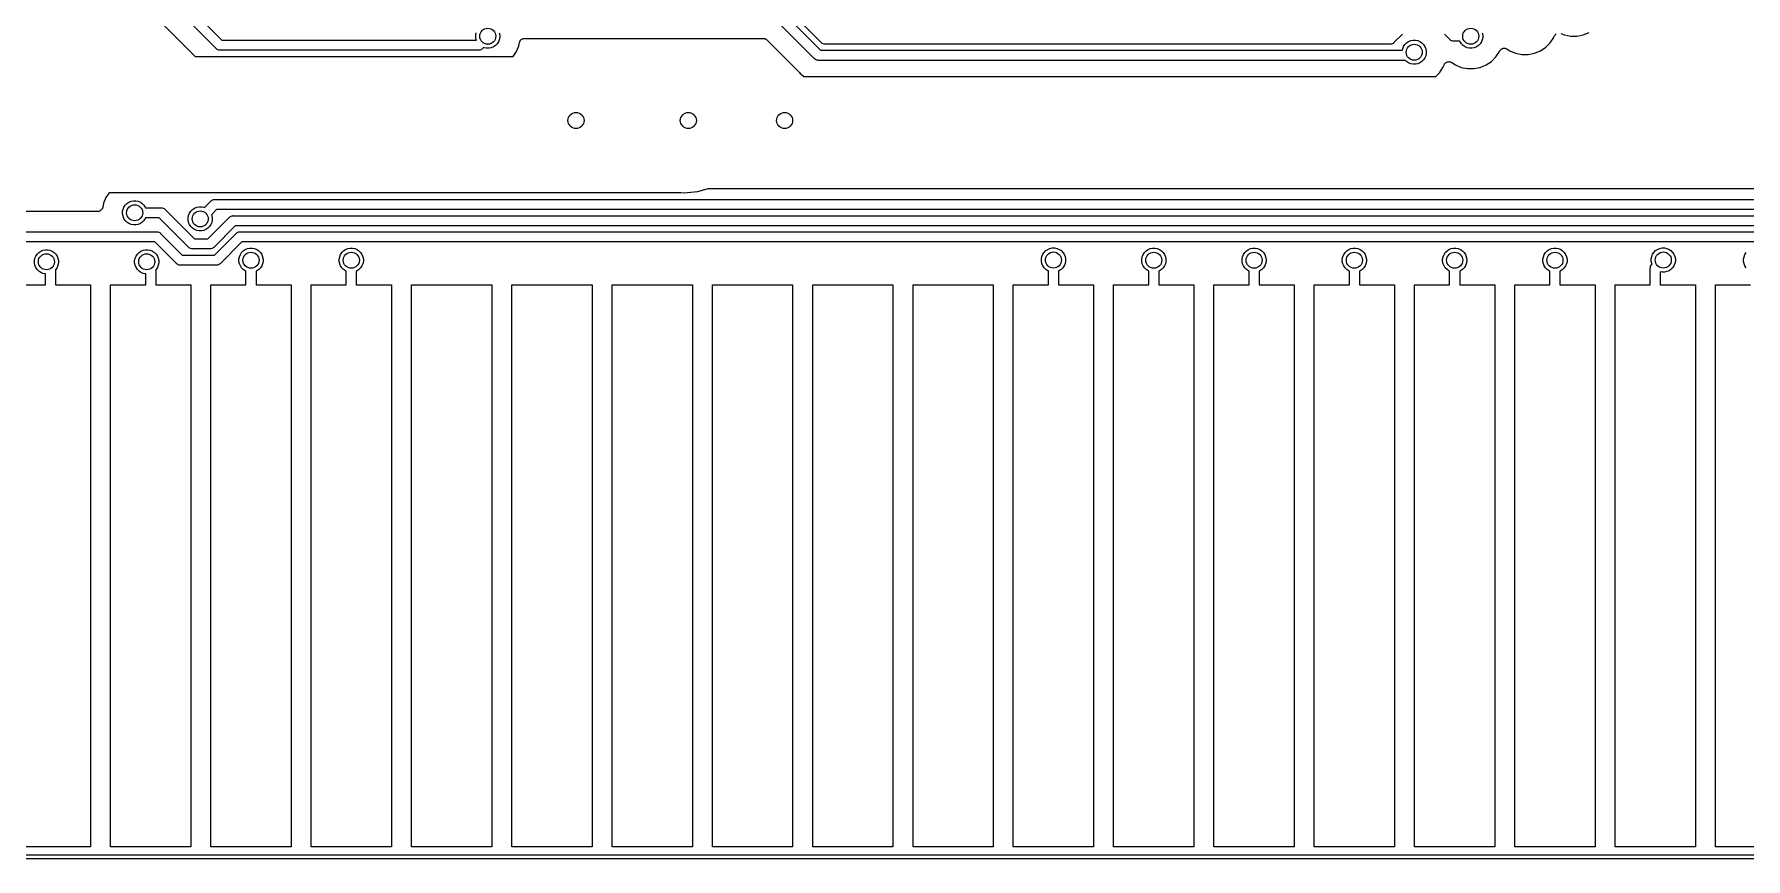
# Model space of a CAD drawing. Extents: x 3.61 to 7.55, y -5.8 to -3.38.
# Drawn here: x 5.02 to 6.699, y -5.803 to -4.994 of the extents above; entities that cross this region are included whole.
import ezdxf

# ---------------------------------------------------------------- set-up
doc = ezdxf.new("R2010")
doc.units = 0
doc.header["$MEASUREMENT"] = 0
doc.layers.add('BLACK', color=7, linetype='CONTINUOUS')

msp = doc.modelspace()

# ---------------------------------------------------------------- linework, layer by layer
at = {"layer": 'BLACK', "linetype": 'CONTINUOUS'}
for p, q in [((5.19809, -5.0082), (5.13674, -4.94685)), ((5.14243, -4.93862), (5.20378, -4.99996)), ((5.13007, -4.96846), (5.17741, -5.01581)), ((5.75109, -4.96999), (5.791, -5.0099)), ((5.79188, -5.00229), (5.75196, -4.96237)), ((5.78531, -5.01813), (5.7454, -4.97822)), ((5.20378, -4.99996), (5.4534, -4.99996)), ((5.45276, -4.9949), (5.45321, -4.99262)), ((5.45276, -4.99723), (5.45276, -4.9949)), ((5.45321, -4.99951), (5.45276, -4.99723)), ((5.4534, -4.99996), (5.45321, -4.99951)), ((5.47374, -5.00359), (5.4721, -5.00524)), ((5.47503, -5.00166), (5.47374, -5.00359)), ((5.47592, -4.99951), (5.47503, -5.00166)), ((5.47592, -4.99262), (5.47638, -4.9949)), ((5.47638, -4.99723), (5.47592, -4.99951)), ((5.47638, -4.9949), (5.47638, -4.99723)), ((5.49516, -5.00534), (5.49577, -5.00224)), ((5.49577, -5.00224), (5.49578, -5.00221)), ((5.49578, -5.00221), (5.49579, -5.00217)), ((5.49578, -5.00221), (5.49578, -5.00221)), ((5.49578, -5.00221), (5.49578, -5.00221)), ((5.49579, -5.00217), (5.49593, -5.00172)), ((5.49593, -5.00172), (5.49607, -5.00128)), ((5.49607, -5.00128), (5.49608, -5.00126)), ((5.49608, -5.00124), (5.49631, -5.00083)), ((5.49608, -5.00126), (5.49608, -5.00124)), ((5.49631, -5.00083), (5.49653, -5.00042)), ((5.49653, -5.00042), (5.49654, -5.00041)), ((5.49654, -5.00041), (5.49655, -5.00039)), ((5.49655, -5.00039), (5.49685, -5.00003)), ((5.49685, -5.00003), (5.49715, -4.99967)), ((5.49715, -4.99967), (5.49717, -4.99966)), ((5.49717, -4.99966), (5.49718, -4.99964)), ((5.49718, -4.99964), (5.49754, -4.99935)), ((5.49754, -4.99935), (5.49791, -4.99905)), ((5.49791, -4.99905), (5.49793, -4.99904)), ((5.49793, -4.99904), (5.49794, -4.99903)), ((5.49794, -4.99903), (5.49836, -4.99881)), ((5.49836, -4.99881), (5.49877, -4.99859)), ((5.49877, -4.99859), (5.49879, -4.99859)), ((5.49879, -4.99859), (5.49881, -4.99858)), ((5.49881, -4.99858), (5.49926, -4.99845)), ((5.49926, -4.99845), (5.4997, -4.99831)), ((5.4997, -4.99831), (5.49972, -4.99831)), ((5.49972, -4.99831), (5.49974, -4.9983)), ((5.49974, -4.9983), (5.50021, -4.99826)), ((5.50021, -4.99826), (5.50068, -4.99822)), ((5.50068, -4.99822), (5.73504, -4.99822)), ((5.73504, -4.99822), (5.73506, -4.99822)), ((5.73506, -4.99822), (5.73506, -4.99822)), ((5.73506, -4.99822), (5.73506, -4.99822)), ((5.73506, -4.99822), (5.73511, -4.99822)), ((5.73511, -4.99822), (5.73557, -4.99827)), ((5.73557, -4.99827), (5.73603, -4.99832)), ((5.73603, -4.99832), (5.73606, -4.99832)), ((5.73606, -4.99832), (5.73608, -4.99833)), ((5.73608, -4.99833), (5.73652, -4.99847)), ((5.73652, -4.99847), (5.73696, -4.9986)), ((5.73696, -4.9986), (5.73699, -4.99861)), ((5.73699, -4.99861), (5.73701, -4.99862)), ((5.73701, -4.99862), (5.73742, -4.99884)), ((5.73742, -4.99884), (5.73782, -4.99906)), ((5.73782, -4.99906), (5.73784, -4.99908)), ((5.73784, -4.99908), (5.73787, -4.99909)), ((5.73787, -4.99909), (5.73822, -4.99939)), ((5.73822, -4.99939), (5.73858, -4.99968)), ((5.73858, -4.99968), (5.7703, -5.03141)), ((5.79203, -5.00248), (5.79188, -5.00229)), ((5.79222, -5.00263), (5.79203, -5.00248)), ((5.79266, -5.00299), (5.79222, -5.00263)), ((5.79222, -5.00263), (5.79222, -5.00263)), ((5.79278, -5.00309), (5.79266, -5.00299)), ((5.79363, -5.00355), (5.79278, -5.00309)), ((5.79456, -5.00383), (5.79363, -5.00355)), ((5.79529, -5.0039), (5.79456, -5.00383)), ((5.79553, -5.00393), (5.79529, -5.0039)), ((5.79529, -5.0039), (5.79529, -5.0039)), ((5.79577, -5.0039), (5.79553, -5.00393)), ((6.3499, -5.0039), (5.79577, -5.0039)), ((6.35014, -5.00393), (6.3499, -5.0039)), ((6.35038, -5.0039), (6.35014, -5.00393)), ((6.35111, -5.00383), (6.35038, -5.0039)), ((6.35038, -5.0039), (6.35038, -5.0039)), ((6.35203, -5.00355), (6.35111, -5.00383)), ((6.35289, -5.00309), (6.35203, -5.00355)), ((6.35364, -5.00248), (6.35289, -5.00309)), ((6.35379, -5.00229), (6.35364, -5.00248)), ((6.36213, -4.99395), (6.35379, -5.00229)), ((6.36326, -5.00617), (6.36456, -5.00423)), ((6.36456, -5.00423), (6.3662, -5.00259)), ((6.3662, -5.00259), (6.36814, -5.0013)), ((6.36814, -5.0013), (6.37029, -5.00041)), ((6.37029, -5.00041), (6.37257, -4.99995)), ((6.37257, -4.99995), (6.37489, -4.99995)), ((6.37489, -4.99995), (6.37718, -5.00041)), ((6.37718, -5.00041), (6.37933, -5.0013)), ((6.37933, -5.0013), (6.38126, -5.00259)), ((6.38126, -5.00259), (6.38291, -5.00423)), ((6.38291, -5.00423), (6.3842, -5.00617)), ((6.40878, -4.99937), (6.40336, -4.99395)), ((6.40893, -4.99956), (6.40878, -4.99937)), ((6.40912, -4.99971), (6.40893, -4.99956)), ((6.40968, -5.00017), (6.40912, -4.99971)), ((6.41036, -5.00053), (6.40968, -5.00017)), ((6.41054, -5.00063), (6.41036, -5.00053)), ((6.41147, -5.00091), (6.41054, -5.00063)), ((6.41219, -5.00098), (6.41147, -5.00091)), ((6.41243, -5.00101), (6.41219, -5.00098)), ((6.41219, -5.00098), (6.41219, -5.00098)), ((6.41267, -5.00098), (6.41243, -5.00101)), ((6.41839, -5.00098), (6.41267, -5.00098)), ((6.41867, -5.00166), (6.41839, -5.00098)), ((6.41996, -5.00359), (6.41867, -5.00166)), ((6.4216, -5.00524), (6.41996, -5.00359)), ((6.43831, -5.00359), (6.43666, -5.00524)), ((6.4396, -5.00166), (6.43831, -5.00359)), ((6.44049, -4.99951), (6.4396, -5.00166)), ((6.44049, -4.99262), (6.44094, -4.9949)), ((6.44094, -4.99723), (6.44049, -4.99951)), ((6.44094, -4.9949), (6.44094, -4.99723)), ((6.50271, -5.00684), (6.50714, -5.00241)), ((6.50714, -5.00241), (6.51062, -4.9972)), ((6.51062, -4.9972), (6.51108, -4.99611)), ((6.51108, -4.99611), (6.51109, -4.99608)), ((6.51109, -4.99607), (6.5111, -4.99604)), ((6.51109, -4.99608), (6.51109, -4.99607)), ((6.51109, -4.99607), (6.51109, -4.99607)), ((6.5111, -4.99604), (6.51133, -4.99563)), ((6.51133, -4.99563), (6.51156, -4.99522)), ((6.51156, -4.99522), (6.51157, -4.9952)), ((6.51157, -4.9952), (6.51158, -4.99519)), ((6.51158, -4.99519), (6.51188, -4.99483)), ((6.51188, -4.99483), (6.51218, -4.99447)), ((6.51218, -4.99447), (6.51219, -4.99445)), ((6.51219, -4.99445), (6.5122, -4.99444)), ((6.5122, -4.99444), (6.51257, -4.99415)), ((6.51257, -4.99415), (6.51294, -4.99385)), ((6.51761, -4.9934), (6.52104, -4.99482)), ((6.52104, -4.99482), (6.52719, -4.99605)), ((6.52719, -4.99605), (6.53346, -4.99605)), ((6.53346, -4.99605), (6.5396, -4.99482)), ((6.5396, -4.99482), (6.54539, -4.99242)), ((5.17741, -5.01581), (5.48963, -5.01581)), ((5.19824, -5.00838), (5.19809, -5.0082)), ((5.19843, -5.00854), (5.19824, -5.00838)), ((5.19899, -5.009), (5.19843, -5.00854)), ((5.19971, -5.00938), (5.19899, -5.009)), ((5.19984, -5.00945), (5.19971, -5.00938)), ((5.20077, -5.00974), (5.19984, -5.00945)), ((5.2015, -5.00981), (5.20077, -5.00974)), ((5.20174, -5.00983), (5.2015, -5.00981)), ((5.2015, -5.00981), (5.2015, -5.00981)), ((5.20198, -5.00981), (5.20174, -5.00983)), ((5.4555, -5.00981), (5.20198, -5.00981)), ((5.45574, -5.00983), (5.4555, -5.00981)), ((5.45598, -5.00981), (5.45574, -5.00983)), ((5.45599, -5.00981), (5.45598, -5.00981)), ((5.45671, -5.00974), (5.45599, -5.00981)), ((5.45764, -5.00945), (5.45671, -5.00974)), ((5.45849, -5.009), (5.45764, -5.00945)), ((5.45924, -5.00838), (5.45849, -5.009)), ((5.45939, -5.0082), (5.45924, -5.00838)), ((5.46045, -5.00714), (5.45939, -5.0082)), ((5.46112, -5.00742), (5.46045, -5.00714)), ((5.4634, -5.00787), (5.46112, -5.00742)), ((5.46573, -5.00787), (5.4634, -5.00787)), ((5.46801, -5.00742), (5.46573, -5.00787)), ((5.47016, -5.00653), (5.46801, -5.00742)), ((5.4721, -5.00524), (5.47016, -5.00653)), ((5.48963, -5.01581), (5.49276, -5.01113)), ((5.49276, -5.01113), (5.49516, -5.00534)), ((5.78547, -5.01832), (5.78531, -5.01813)), ((5.78566, -5.01847), (5.78547, -5.01832)), ((5.78594, -5.01871), (5.78566, -5.01847)), ((5.78566, -5.01847), (5.78566, -5.01847)), ((5.78622, -5.01894), (5.78594, -5.01871)), ((5.78707, -5.01939), (5.78622, -5.01894)), ((5.788, -5.01967), (5.78707, -5.01939)), ((5.78872, -5.01974), (5.788, -5.01967)), ((5.78896, -5.01977), (5.78872, -5.01974)), ((5.78872, -5.01974), (5.78872, -5.01974)), ((5.78921, -5.01974), (5.78896, -5.01977)), ((6.36501, -5.01974), (5.78921, -5.01974)), ((5.791, -5.0099), (6.36206, -5.0099)), ((6.36206, -5.0099), (6.36237, -5.00832)), ((6.36237, -5.00832), (6.36326, -5.00617)), ((6.3662, -5.02094), (6.36501, -5.01974)), ((6.36814, -5.02223), (6.3662, -5.02094)), ((6.38126, -5.02094), (6.37933, -5.02223)), ((6.38291, -5.01929), (6.38126, -5.02094)), ((6.3842, -5.01736), (6.38291, -5.01929)), ((6.3842, -5.00617), (6.38509, -5.00832)), ((6.38509, -5.01521), (6.3842, -5.01736)), ((6.38509, -5.00832), (6.38554, -5.0106)), ((6.38554, -5.01293), (6.38509, -5.01521)), ((6.38554, -5.0106), (6.38554, -5.01293)), ((6.40537, -5.02159), (6.40579, -5.02137)), ((6.40579, -5.02137), (6.4058, -5.02137)), ((6.4058, -5.02137), (6.40581, -5.02136)), ((6.40581, -5.02136), (6.40627, -5.02123)), ((6.40627, -5.02123), (6.40672, -5.02109)), ((6.40672, -5.02109), (6.40674, -5.02109)), ((6.40674, -5.02109), (6.40675, -5.02109)), ((6.40675, -5.02109), (6.40722, -5.02104)), ((6.40722, -5.02104), (6.40769, -5.021)), ((6.40769, -5.021), (6.40771, -5.021)), ((6.40771, -5.021), (6.40772, -5.021)), ((6.40772, -5.021), (6.40819, -5.02105)), ((6.40819, -5.02105), (6.40866, -5.0211)), ((6.40866, -5.0211), (6.40868, -5.0211)), ((6.40868, -5.0211), (6.40869, -5.0211)), ((6.40869, -5.0211), (6.40915, -5.02125)), ((6.40915, -5.02125), (6.4096, -5.02138)), ((6.4096, -5.02138), (6.40961, -5.02139)), ((6.40961, -5.02139), (6.40962, -5.02139)), ((6.40962, -5.02139), (6.41004, -5.02162)), ((6.42354, -5.00653), (6.4216, -5.00524)), ((6.42569, -5.00742), (6.42354, -5.00653)), ((6.42797, -5.00787), (6.42569, -5.00742)), ((6.4303, -5.00787), (6.42797, -5.00787)), ((6.43258, -5.00742), (6.4303, -5.00787)), ((6.43473, -5.00653), (6.43258, -5.00742)), ((6.43666, -5.00524), (6.43473, -5.00653)), ((6.4442, -5.02425), (6.44941, -5.02077)), ((6.44941, -5.02077), (6.45384, -5.01634)), ((6.45384, -5.01634), (6.45732, -5.01113)), ((6.45732, -5.01113), (6.45743, -5.01088)), ((6.45743, -5.01088), (6.45745, -5.01084)), ((6.45745, -5.01084), (6.45746, -5.01081)), ((6.45745, -5.01084), (6.45745, -5.01084)), ((6.45745, -5.01084), (6.45745, -5.01084)), ((6.45746, -5.01081), (6.45769, -5.01039)), ((6.45769, -5.01039), (6.45791, -5.00998)), ((6.45791, -5.00998), (6.45792, -5.00997)), ((6.45792, -5.00997), (6.45793, -5.00996)), ((6.45793, -5.00996), (6.45824, -5.00959)), ((6.45824, -5.00959), (6.45854, -5.00923)), ((6.45854, -5.00923), (6.45855, -5.00922)), ((6.45855, -5.00922), (6.45856, -5.00921)), ((6.45856, -5.00921), (6.45893, -5.00892)), ((6.45893, -5.00892), (6.45929, -5.00862)), ((6.45929, -5.00862), (6.45931, -5.00861)), ((6.45931, -5.00861), (6.45932, -5.0086)), ((6.45932, -5.0086), (6.45974, -5.00838)), ((6.45974, -5.00838), (6.46016, -5.00816)), ((6.46016, -5.00816), (6.46017, -5.00816)), ((6.46017, -5.00816), (6.46018, -5.00815)), ((6.46018, -5.00815), (6.46064, -5.00802)), ((6.46064, -5.00802), (6.46109, -5.00788)), ((6.46109, -5.00788), (6.46111, -5.00788)), ((6.46111, -5.00788), (6.46112, -5.00788)), ((6.46112, -5.00788), (6.46159, -5.00783)), ((6.46159, -5.00783), (6.46206, -5.00779)), ((6.46206, -5.00779), (6.46208, -5.00779)), ((6.46208, -5.00779), (6.46209, -5.00779)), ((6.46209, -5.00779), (6.46256, -5.00784)), ((6.46256, -5.00784), (6.46303, -5.00789)), ((6.46303, -5.00789), (6.46305, -5.00789)), ((6.46305, -5.00789), (6.46306, -5.00789)), ((6.46306, -5.00789), (6.46352, -5.00803)), ((6.46352, -5.00803), (6.46397, -5.00817)), ((6.46397, -5.00817), (6.46398, -5.00818)), ((6.46398, -5.00818), (6.464, -5.00818)), ((6.464, -5.00818), (6.46441, -5.00841)), ((6.46441, -5.00841), (6.46483, -5.00863)), ((6.46483, -5.00863), (6.46736, -5.01033)), ((6.46736, -5.01033), (6.47315, -5.01272)), ((6.47315, -5.01272), (6.4793, -5.01395)), ((6.4793, -5.01395), (6.48556, -5.01395)), ((6.48556, -5.01395), (6.49171, -5.01272)), ((6.49171, -5.01272), (6.4975, -5.01033)), ((6.4975, -5.01033), (6.50271, -5.00684)), ((5.7703, -5.03141), (5.77035, -5.03146)), ((5.77035, -5.03146), (5.77048, -5.03162)), ((5.77048, -5.03162), (5.77063, -5.03177)), ((5.77063, -5.03177), (5.77126, -5.03253)), ((5.77126, -5.03253), (5.77202, -5.03316)), ((5.77202, -5.03316), (5.77479, -5.03543)), ((5.77479, -5.03543), (6.39505, -5.03543)), ((6.37029, -5.02312), (6.36814, -5.02223)), ((6.37257, -5.02357), (6.37029, -5.02312)), ((6.37489, -5.02357), (6.37257, -5.02357)), ((6.37718, -5.02312), (6.37489, -5.02357)), ((6.37933, -5.02223), (6.37718, -5.02312)), ((6.39505, -5.03543), (6.39844, -5.03204)), ((6.39844, -5.03204), (6.40192, -5.02683)), ((6.40192, -5.02683), (6.40306, -5.02409)), ((6.40306, -5.02409), (6.40307, -5.02405)), ((6.40307, -5.02405), (6.40309, -5.02402)), ((6.40307, -5.02405), (6.40307, -5.02405)), ((6.40307, -5.02405), (6.40307, -5.02405)), ((6.40309, -5.02402), (6.40332, -5.02361)), ((6.40332, -5.02361), (6.40354, -5.02319)), ((6.40354, -5.02319), (6.40355, -5.02318)), ((6.40355, -5.02318), (6.40356, -5.02317)), ((6.40356, -5.02317), (6.40386, -5.02281)), ((6.40386, -5.02281), (6.40416, -5.02244)), ((6.40416, -5.02244), (6.40418, -5.02243)), ((6.40418, -5.02243), (6.40419, -5.02242)), ((6.40419, -5.02242), (6.40455, -5.02213)), ((6.40455, -5.02213), (6.40492, -5.02183)), ((6.40492, -5.02183), (6.40494, -5.02182)), ((6.40494, -5.02182), (6.40495, -5.02181)), ((6.40495, -5.02181), (6.40537, -5.02159)), ((6.41004, -5.02162), (6.41046, -5.02184)), ((6.41046, -5.02184), (6.41407, -5.02425)), ((6.41407, -5.02425), (6.41985, -5.02665)), ((6.41985, -5.02665), (6.426, -5.02787)), ((6.426, -5.02787), (6.43227, -5.02787)), ((6.43227, -5.02787), (6.43841, -5.02665)), ((6.43841, -5.02665), (6.4442, -5.02425)), ((5.08992, -5.15422), (5.08752, -5.16001)), ((5.09296, -5.14967), (5.08992, -5.15422)), ((5.16037, -5.14967), (5.09296, -5.14967)), ((5.16045, -5.14968), (5.16037, -5.14967)), ((5.16067, -5.14975), (5.16045, -5.14968)), ((5.16093, -5.14978), (5.16067, -5.14975)), ((5.16119, -5.14983), (5.16093, -5.14978)), ((5.16142, -5.14983), (5.16119, -5.14983)), ((5.16164, -5.14986), (5.16142, -5.14983)), ((5.1619, -5.14983), (5.16164, -5.14986)), ((5.16217, -5.14984), (5.1619, -5.14983)), ((5.16239, -5.14979), (5.16217, -5.14984)), ((5.16261, -5.14977), (5.16239, -5.14979)), ((5.16286, -5.1497), (5.16261, -5.14977)), ((5.16304, -5.14967), (5.16286, -5.1497)), ((5.65413, -5.14967), (5.16304, -5.14967)), ((5.65742, -5.14999), (5.65413, -5.14967)), ((5.66071, -5.14967), (5.65742, -5.14999)), ((5.67054, -5.1487), (5.66071, -5.14967)), ((5.66071, -5.14967), (5.66071, -5.14967)), ((5.68052, -5.14567), (5.67054, -5.1487)), ((7.11147, -5.14567), (5.68052, -5.14567)), ((5.08183, -5.16799), (4.61958, -5.16799)), ((5.0823, -5.16795), (5.08183, -5.16799)), ((5.08276, -5.1679), (5.0823, -5.16795)), ((5.08278, -5.1679), (5.08276, -5.1679)), ((5.0828, -5.1679), (5.08278, -5.1679)), ((5.08325, -5.16776), (5.0828, -5.1679)), ((5.0837, -5.16763), (5.08325, -5.16776)), ((5.08372, -5.16762), (5.0837, -5.16763)), ((5.08374, -5.16761), (5.08372, -5.16762)), ((5.08415, -5.1674), (5.08374, -5.16761)), ((5.08457, -5.16718), (5.08415, -5.1674)), ((5.08458, -5.16717), (5.08457, -5.16718)), ((5.0846, -5.16716), (5.08458, -5.16717)), ((5.08496, -5.16686), (5.0846, -5.16716)), ((5.08533, -5.16657), (5.08496, -5.16686)), ((5.08534, -5.16655), (5.08533, -5.16657)), ((5.08535, -5.16654), (5.08534, -5.16655)), ((5.08565, -5.16618), (5.08535, -5.16654)), ((5.08595, -5.16582), (5.08565, -5.16618)), ((5.08596, -5.1658), (5.08595, -5.16582)), ((5.08598, -5.16579), (5.08596, -5.1658)), ((5.0862, -5.16537), (5.08598, -5.16579)), ((5.08643, -5.16497), (5.0862, -5.16537)), ((5.08644, -5.16493), (5.08643, -5.16495)), ((5.08643, -5.16495), (5.08643, -5.16497)), ((5.08658, -5.16448), (5.08644, -5.16493)), ((5.08672, -5.16404), (5.08658, -5.16448)), ((5.08673, -5.164), (5.08672, -5.16404)), ((5.08674, -5.16397), (5.08673, -5.164)), ((5.08673, -5.164), (5.08673, -5.164)), ((5.08673, -5.164), (5.08673, -5.164)), ((5.08752, -5.16001), (5.08674, -5.16397)), ((5.1063, -5.16813), (5.10675, -5.16585)), ((5.1063, -5.17045), (5.1063, -5.16813)), ((5.10675, -5.17274), (5.1063, -5.17045)), ((5.10675, -5.16585), (5.10764, -5.1637)), ((5.10764, -5.1637), (5.10894, -5.16176)), ((5.10894, -5.16176), (5.11058, -5.16012)), ((5.11058, -5.16012), (5.11252, -5.15882)), ((5.11252, -5.15882), (5.11467, -5.15793)), ((5.11467, -5.15793), (5.11695, -5.15748)), ((5.11695, -5.15748), (5.11927, -5.15748)), ((5.11927, -5.15748), (5.12156, -5.15793)), ((5.12156, -5.15793), (5.1237, -5.15882)), ((5.1237, -5.15882), (5.12564, -5.16012)), ((5.12564, -5.16012), (5.12728, -5.16176)), ((5.12728, -5.16176), (5.12858, -5.1637)), ((5.12858, -5.1637), (5.12886, -5.16437)), ((5.12886, -5.16437), (5.14406, -5.16437)), ((5.14406, -5.16437), (5.1443, -5.16435)), ((5.1443, -5.16435), (5.14454, -5.16437)), ((5.14454, -5.16437), (5.14454, -5.16437)), ((5.14454, -5.16437), (5.14527, -5.16444)), ((5.14527, -5.16444), (5.14619, -5.16472)), ((5.14619, -5.16472), (5.14705, -5.16518)), ((5.14705, -5.16518), (5.1478, -5.16579)), ((5.1478, -5.16579), (5.14795, -5.16598)), ((5.14795, -5.16598), (5.17695, -5.19498)), ((5.17062, -5.17411), (5.17108, -5.17183)), ((5.17108, -5.17183), (5.17197, -5.16968)), ((5.17197, -5.16968), (5.17326, -5.16774)), ((5.17326, -5.16774), (5.1749, -5.1661)), ((5.1749, -5.1661), (5.17684, -5.16481)), ((5.17684, -5.16481), (5.17899, -5.16392)), ((5.17899, -5.16392), (5.18127, -5.16346)), ((5.18127, -5.16346), (5.1836, -5.16346)), ((5.1836, -5.16346), (5.18588, -5.16392)), ((5.18588, -5.16392), (5.18655, -5.1642)), ((5.18655, -5.1642), (5.19283, -5.15792)), ((5.19283, -5.15792), (5.19298, -5.15773)), ((5.19298, -5.15773), (5.19317, -5.15758)), ((5.19317, -5.15758), (5.19373, -5.15712)), ((5.19317, -5.15758), (5.19317, -5.15758)), ((5.19852, -5.16615), (5.19351, -5.17115)), ((5.19351, -5.17115), (5.19379, -5.17183)), ((5.19373, -5.15712), (5.19459, -5.15666)), ((5.19379, -5.17183), (5.19424, -5.17411)), ((5.19459, -5.15666), (5.19485, -5.15658)), ((5.19485, -5.15658), (5.19551, -5.15638)), ((5.19551, -5.15638), (5.19624, -5.15631)), ((5.19624, -5.15631), (5.19648, -5.15628)), ((5.19624, -5.15631), (5.19624, -5.15631)), ((5.19648, -5.15628), (5.19672, -5.15631)), ((5.19672, -5.15631), (7.15303, -5.15631)), ((7.15483, -5.16615), (5.19852, -5.16615)), ((5.21209, -5.17296), (5.21295, -5.1725)), ((5.21295, -5.1725), (5.21388, -5.17222)), ((5.21388, -5.17222), (5.2146, -5.17215)), ((5.2146, -5.17215), (5.21484, -5.17213)), ((5.2146, -5.17215), (5.2146, -5.17215)), ((5.21484, -5.17213), (5.21508, -5.17215)), ((5.21508, -5.17215), (7.17593, -5.17215)), ((4.61835, -5.18799), (5.1397, -5.18799)), ((5.10764, -5.17489), (5.10675, -5.17274)), ((5.10894, -5.17682), (5.10764, -5.17489)), ((5.11058, -5.17847), (5.10894, -5.17682)), ((5.11252, -5.17976), (5.11058, -5.17847)), ((5.11467, -5.18065), (5.11252, -5.17976)), ((5.11695, -5.1811), (5.11467, -5.18065)), ((5.11927, -5.1811), (5.11695, -5.1811)), ((5.12156, -5.18065), (5.11927, -5.1811)), ((5.1237, -5.17976), (5.12156, -5.18065)), ((5.12564, -5.17847), (5.1237, -5.17976)), ((5.12728, -5.17682), (5.12564, -5.17847)), ((5.12858, -5.17489), (5.12728, -5.17682)), ((5.12886, -5.17421), (5.12858, -5.17489)), ((5.14226, -5.17421), (5.12886, -5.17421)), ((5.1397, -5.18799), (5.13994, -5.18797)), ((5.13994, -5.18797), (5.14018, -5.18799)), ((5.14018, -5.18799), (5.14018, -5.18799)), ((5.14018, -5.18799), (5.14091, -5.18806)), ((5.14091, -5.18806), (5.14184, -5.18834)), ((5.14184, -5.18834), (5.14269, -5.1888)), ((5.17126, -5.20321), (5.14226, -5.17421)), ((5.14269, -5.1888), (5.14344, -5.18942)), ((5.14344, -5.18942), (5.14359, -5.1896)), ((5.17062, -5.17644), (5.17062, -5.17411)), ((5.17108, -5.17872), (5.17062, -5.17644)), ((5.17197, -5.18087), (5.17108, -5.17872)), ((5.17326, -5.1828), (5.17197, -5.18087)), ((5.1749, -5.18445), (5.17326, -5.1828)), ((5.17684, -5.18574), (5.1749, -5.18445)), ((5.17899, -5.18663), (5.17684, -5.18574)), ((5.18127, -5.18708), (5.17899, -5.18663)), ((5.1836, -5.18708), (5.18127, -5.18708)), ((5.18588, -5.18663), (5.1836, -5.18708)), ((5.18803, -5.18574), (5.18588, -5.18663)), ((5.18996, -5.18445), (5.18803, -5.18574)), ((5.19161, -5.1828), (5.18996, -5.18445)), ((5.18998, -5.19498), (5.21119, -5.17376)), ((5.1929, -5.18087), (5.19161, -5.1828)), ((5.19379, -5.17872), (5.1929, -5.18087)), ((5.19424, -5.17644), (5.19379, -5.17872)), ((5.19424, -5.17411), (5.19424, -5.17644)), ((5.21688, -5.18199), (5.19566, -5.20321)), ((5.21119, -5.17376), (5.21134, -5.17357)), ((5.21134, -5.17357), (5.21153, -5.17342)), ((5.21153, -5.17342), (5.21203, -5.17301)), ((5.21153, -5.17342), (5.21153, -5.17342)), ((5.21203, -5.17301), (5.21209, -5.17296)), ((7.17773, -5.18199), (5.21688, -5.18199)), ((5.21775, -5.1896), (5.21791, -5.18942)), ((5.21791, -5.18942), (5.21809, -5.18926)), ((5.21809, -5.18926), (5.21862, -5.18883)), ((5.21809, -5.18926), (5.21809, -5.18926)), ((5.21862, -5.18883), (5.21866, -5.1888)), ((5.21866, -5.1888), (5.21951, -5.18834)), ((5.21951, -5.18834), (5.22044, -5.18806)), ((5.22044, -5.18806), (5.22116, -5.18799)), ((5.22116, -5.18799), (5.2214, -5.18797)), ((5.22116, -5.18799), (5.22116, -5.18799)), ((5.2214, -5.18797), (5.22164, -5.18799)), ((5.22164, -5.18799), (7.20357, -5.18799)), ((5.1379, -5.19783), (4.62015, -5.19783)), ((5.0259, -5.2069), (5.02805, -5.20601)), ((5.02805, -5.20601), (5.03033, -5.20556)), ((5.03033, -5.20556), (5.03266, -5.20556)), ((5.03266, -5.20556), (5.03494, -5.20601)), ((5.03494, -5.20601), (5.03709, -5.2069)), ((5.12433, -5.2069), (5.12648, -5.20601)), ((5.12648, -5.20601), (5.12876, -5.20556)), ((5.12876, -5.20556), (5.13108, -5.20556)), ((5.13108, -5.20556), (5.13337, -5.20601)), ((5.13337, -5.20601), (5.13552, -5.2069)), ((5.15912, -5.21905), (5.1379, -5.19783)), ((5.14359, -5.1896), (5.16481, -5.21082)), ((5.17141, -5.20339), (5.17126, -5.20321)), ((5.1716, -5.20355), (5.17141, -5.20339)), ((5.17203, -5.2039), (5.1716, -5.20355)), ((5.1716, -5.20355), (5.1716, -5.20355)), ((5.17216, -5.20401), (5.17203, -5.2039)), ((5.17302, -5.20447), (5.17216, -5.20401)), ((5.17394, -5.20475), (5.17302, -5.20447)), ((5.17467, -5.20482), (5.17394, -5.20475)), ((5.17491, -5.20484), (5.17467, -5.20482)), ((5.17467, -5.20482), (5.17467, -5.20482)), ((5.17515, -5.20482), (5.17491, -5.20484)), ((5.19177, -5.20482), (5.17515, -5.20482)), ((5.17695, -5.19498), (5.18998, -5.19498)), ((5.19201, -5.20484), (5.19177, -5.20482)), ((5.19226, -5.20482), (5.19201, -5.20484)), ((5.19298, -5.20475), (5.19226, -5.20482)), ((5.19226, -5.20482), (5.19226, -5.20482)), ((5.19391, -5.20447), (5.19298, -5.20475)), ((5.19476, -5.20401), (5.19391, -5.20447)), ((5.19551, -5.20339), (5.19476, -5.20401)), ((5.19566, -5.20321), (5.19551, -5.20339)), ((5.19654, -5.21082), (5.21775, -5.1896)), ((5.22344, -5.19783), (5.20223, -5.21905)), ((7.20537, -5.19783), (5.22344, -5.19783)), ((5.22475, -5.20666), (5.22669, -5.20537)), ((5.22669, -5.20537), (5.22884, -5.20448)), ((5.22884, -5.20448), (5.23112, -5.20402)), ((5.23112, -5.20402), (5.23345, -5.20402)), ((5.23345, -5.20402), (5.23573, -5.20448)), ((5.23573, -5.20448), (5.23788, -5.20537)), ((5.23788, -5.20537), (5.23981, -5.20666)), ((5.32318, -5.20666), (5.32511, -5.20537)), ((5.32511, -5.20537), (5.32726, -5.20448)), ((5.32726, -5.20448), (5.32955, -5.20402)), ((5.32955, -5.20402), (5.33187, -5.20402)), ((5.33187, -5.20402), (5.33415, -5.20448)), ((5.33415, -5.20448), (5.3363, -5.20537)), ((5.3363, -5.20537), (5.33824, -5.20666)), ((6.01216, -5.20647), (6.01409, -5.20518)), ((6.01409, -5.20518), (6.01624, -5.20429)), ((6.01624, -5.20429), (6.01852, -5.20384)), ((6.01852, -5.20384), (6.02085, -5.20384)), ((6.02085, -5.20384), (6.02313, -5.20429)), ((6.02313, -5.20429), (6.02528, -5.20518)), ((6.02528, -5.20518), (6.02721, -5.20647)), ((6.11058, -5.20666), (6.11252, -5.20537)), ((6.11252, -5.20537), (6.11467, -5.20448)), ((6.11467, -5.20448), (6.11695, -5.20402)), ((6.11695, -5.20402), (6.11927, -5.20402)), ((6.11927, -5.20402), (6.12156, -5.20448)), ((6.12156, -5.20448), (6.1237, -5.20537)), ((6.1237, -5.20537), (6.12564, -5.20666)), ((6.20901, -5.20666), (6.21094, -5.20537)), ((6.21094, -5.20537), (6.21309, -5.20448)), ((6.21309, -5.20448), (6.21537, -5.20402)), ((6.21537, -5.20402), (6.2177, -5.20402)), ((6.2177, -5.20402), (6.21998, -5.20448)), ((6.21998, -5.20448), (6.22213, -5.20537)), ((6.22213, -5.20537), (6.22406, -5.20666)), ((6.30743, -5.20666), (6.30937, -5.20537)), ((6.30937, -5.20537), (6.31152, -5.20448)), ((6.31152, -5.20448), (6.3138, -5.20402)), ((6.3138, -5.20402), (6.31612, -5.20402)), ((6.31612, -5.20402), (6.31841, -5.20448)), ((6.31841, -5.20448), (6.32056, -5.20537)), ((6.32056, -5.20537), (6.32249, -5.20666)), ((6.40586, -5.20666), (6.40779, -5.20537)), ((6.40779, -5.20537), (6.40994, -5.20448)), ((6.40994, -5.20448), (6.41222, -5.20402)), ((6.41222, -5.20402), (6.41455, -5.20402)), ((6.41455, -5.20402), (6.41683, -5.20448)), ((6.41683, -5.20448), (6.41898, -5.20537)), ((6.41898, -5.20537), (6.42091, -5.20666)), ((6.50428, -5.20666), (6.50622, -5.20537)), ((6.50622, -5.20537), (6.50837, -5.20448)), ((6.50837, -5.20448), (6.51065, -5.20402)), ((6.51065, -5.20402), (6.51297, -5.20402)), ((6.51297, -5.20402), (6.51526, -5.20448)), ((6.51526, -5.20448), (6.51741, -5.20537)), ((6.51741, -5.20537), (6.51934, -5.20666)), ((6.61058, -5.20647), (6.61252, -5.20518)), ((6.61252, -5.20518), (6.61467, -5.20429)), ((6.61467, -5.20429), (6.61695, -5.20384)), ((6.61695, -5.20384), (6.61927, -5.20384)), ((6.61927, -5.20384), (6.62156, -5.20429)), ((6.62156, -5.20429), (6.6237, -5.20518)), ((6.6237, -5.20518), (6.62564, -5.20647)), ((5.01969, -5.21621), (5.02014, -5.21392)), ((5.01969, -5.21853), (5.01969, -5.21621)), ((5.02014, -5.22081), (5.01969, -5.21853)), ((5.02014, -5.21392), (5.02103, -5.21178)), ((5.02103, -5.22296), (5.02014, -5.22081)), ((5.02103, -5.21178), (5.02232, -5.20984)), ((5.02232, -5.2249), (5.02103, -5.22296)), ((5.02232, -5.20984), (5.02397, -5.2082)), ((5.02397, -5.2082), (5.0259, -5.2069)), ((5.03709, -5.2069), (5.03903, -5.2082)), ((5.03903, -5.2082), (5.04067, -5.20984)), ((5.04067, -5.20984), (5.04196, -5.21178)), ((5.04196, -5.22296), (5.04067, -5.2249)), ((5.04196, -5.21178), (5.04285, -5.21392)), ((5.04285, -5.22081), (5.04196, -5.22296)), ((5.04285, -5.21392), (5.04331, -5.21621)), ((5.04331, -5.21853), (5.04285, -5.22081)), ((5.04331, -5.21621), (5.04331, -5.21853)), ((5.11811, -5.21621), (5.11856, -5.21392)), ((5.11811, -5.21853), (5.11811, -5.21621)), ((5.11856, -5.22081), (5.11811, -5.21853)), ((5.11856, -5.21392), (5.11945, -5.21178)), ((5.11945, -5.22296), (5.11856, -5.22081)), ((5.11945, -5.21178), (5.12075, -5.20984)), ((5.12075, -5.2249), (5.11945, -5.22296)), ((5.12075, -5.20984), (5.12239, -5.2082)), ((5.12239, -5.2082), (5.12433, -5.2069)), ((5.13552, -5.2069), (5.13745, -5.2082)), ((5.13745, -5.2082), (5.1391, -5.20984)), ((5.1391, -5.20984), (5.14039, -5.21178)), ((5.14039, -5.22296), (5.1391, -5.2249)), ((5.14039, -5.21178), (5.14128, -5.21392)), ((5.14128, -5.22081), (5.14039, -5.22296)), ((5.14128, -5.21392), (5.14173, -5.21621)), ((5.14173, -5.21853), (5.14128, -5.22081)), ((5.14173, -5.21621), (5.14173, -5.21853)), ((5.15927, -5.21924), (5.15912, -5.21905)), ((5.15946, -5.21939), (5.15927, -5.21924)), ((5.15979, -5.21966), (5.15946, -5.21939)), ((5.15946, -5.21939), (5.15946, -5.21939)), ((5.16002, -5.21985), (5.15979, -5.21966)), ((5.16088, -5.22031), (5.16002, -5.21985)), ((5.16181, -5.22059), (5.16088, -5.22031)), ((5.16253, -5.22066), (5.16181, -5.22059)), ((5.16277, -5.22069), (5.16253, -5.22066)), ((5.16253, -5.22066), (5.16253, -5.22066)), ((5.16301, -5.22066), (5.16277, -5.22069)), ((5.19834, -5.22066), (5.16301, -5.22066)), ((5.16481, -5.21082), (5.19654, -5.21082)), ((5.19858, -5.22069), (5.19834, -5.22066)), ((5.19882, -5.22066), (5.19858, -5.22069)), ((5.19954, -5.22059), (5.19882, -5.22066)), ((5.19882, -5.22066), (5.19882, -5.22066)), ((5.20047, -5.22031), (5.19954, -5.22059)), ((5.20132, -5.21985), (5.20047, -5.22031)), ((5.20207, -5.21924), (5.20132, -5.21985)), ((5.20223, -5.21905), (5.20207, -5.21924)), ((5.22047, -5.21467), (5.22093, -5.21239)), ((5.22047, -5.217), (5.22047, -5.21467)), ((5.22093, -5.21928), (5.22047, -5.217)), ((5.22093, -5.21239), (5.22182, -5.21024)), ((5.22182, -5.22143), (5.22093, -5.21928)), ((5.22182, -5.21024), (5.22311, -5.20831)), ((5.22311, -5.22337), (5.22182, -5.22143)), ((5.22311, -5.20831), (5.22475, -5.20666)), ((5.23981, -5.20666), (5.24146, -5.20831)), ((5.24146, -5.20831), (5.24275, -5.21024)), ((5.24275, -5.22143), (5.24146, -5.22337)), ((5.24275, -5.21024), (5.24364, -5.21239)), ((5.24364, -5.21928), (5.24275, -5.22143)), ((5.24364, -5.21239), (5.24409, -5.21467)), ((5.24409, -5.217), (5.24364, -5.21928)), ((5.24409, -5.21467), (5.24409, -5.217)), ((5.3189, -5.21467), (5.31935, -5.21239)), ((5.3189, -5.217), (5.3189, -5.21467)), ((5.31935, -5.21928), (5.3189, -5.217)), ((5.31935, -5.21239), (5.32024, -5.21024)), ((5.32024, -5.22143), (5.31935, -5.21928)), ((5.32024, -5.21024), (5.32153, -5.20831)), ((5.32153, -5.22337), (5.32024, -5.22143)), ((5.32153, -5.20831), (5.32318, -5.20666)), ((5.33824, -5.20666), (5.33988, -5.20831)), ((5.33988, -5.20831), (5.34118, -5.21024)), ((5.34118, -5.22143), (5.33988, -5.22337)), ((5.34118, -5.21024), (5.34207, -5.21239)), ((5.34207, -5.21928), (5.34118, -5.22143)), ((5.34207, -5.21239), (5.34252, -5.21467)), ((5.34252, -5.217), (5.34207, -5.21928)), ((5.34252, -5.21467), (5.34252, -5.217)), ((6.00787, -5.21448), (6.00833, -5.2122)), ((6.00787, -5.21681), (6.00787, -5.21448)), ((6.00833, -5.21909), (6.00787, -5.21681)), ((6.00833, -5.2122), (6.00922, -5.21005)), ((6.00922, -5.22124), (6.00833, -5.21909)), ((6.00922, -5.21005), (6.01051, -5.20812)), ((6.01051, -5.22318), (6.00922, -5.22124)), ((6.01051, -5.20812), (6.01216, -5.20647)), ((6.02721, -5.20647), (6.02886, -5.20812)), ((6.02886, -5.20812), (6.03015, -5.21005)), ((6.03015, -5.22124), (6.02886, -5.22318)), ((6.03015, -5.21005), (6.03104, -5.2122)), ((6.03104, -5.21909), (6.03015, -5.22124)), ((6.03104, -5.2122), (6.0315, -5.21448)), ((6.0315, -5.21681), (6.03104, -5.21909)), ((6.0315, -5.21448), (6.0315, -5.21681)), ((6.1063, -5.21467), (6.10675, -5.21239)), ((6.1063, -5.217), (6.1063, -5.21467)), ((6.10675, -5.21928), (6.1063, -5.217)), ((6.10675, -5.21239), (6.10764, -5.21024)), ((6.10764, -5.22143), (6.10675, -5.21928)), ((6.10764, -5.21024), (6.10894, -5.20831)), ((6.10894, -5.22337), (6.10764, -5.22143)), ((6.10894, -5.20831), (6.11058, -5.20666)), ((6.12564, -5.20666), (6.12728, -5.20831)), ((6.12728, -5.20831), (6.12858, -5.21024)), ((6.12858, -5.22143), (6.12728, -5.22337)), ((6.12858, -5.21024), (6.12947, -5.21239)), ((6.12947, -5.21928), (6.12858, -5.22143)), ((6.12947, -5.21239), (6.12992, -5.21467)), ((6.12992, -5.217), (6.12947, -5.21928)), ((6.12992, -5.21467), (6.12992, -5.217)), ((6.20472, -5.21467), (6.20518, -5.21239)), ((6.20472, -5.217), (6.20472, -5.21467)), ((6.20518, -5.21928), (6.20472, -5.217)), ((6.20518, -5.21239), (6.20607, -5.21024)), ((6.20607, -5.22143), (6.20518, -5.21928)), ((6.20607, -5.21024), (6.20736, -5.20831)), ((6.20736, -5.22337), (6.20607, -5.22143)), ((6.20736, -5.20831), (6.20901, -5.20666)), ((6.22406, -5.20666), (6.22571, -5.20831)), ((6.22571, -5.20831), (6.227, -5.21024)), ((6.227, -5.22143), (6.22571, -5.22337)), ((6.227, -5.21024), (6.22789, -5.21239)), ((6.22789, -5.21928), (6.227, -5.22143)), ((6.22789, -5.21239), (6.22835, -5.21467)), ((6.22835, -5.217), (6.22789, -5.21928)), ((6.22835, -5.21467), (6.22835, -5.217)), ((6.30315, -5.21467), (6.3036, -5.21239)), ((6.30315, -5.217), (6.30315, -5.21467)), ((6.3036, -5.21928), (6.30315, -5.217)), ((6.3036, -5.21239), (6.30449, -5.21024)), ((6.30449, -5.22143), (6.3036, -5.21928)), ((6.30449, -5.21024), (6.30579, -5.20831)), ((6.30579, -5.22337), (6.30449, -5.22143)), ((6.30579, -5.20831), (6.30743, -5.20666)), ((6.32249, -5.20666), (6.32413, -5.20831)), ((6.32413, -5.20831), (6.32543, -5.21024)), ((6.32543, -5.22143), (6.32413, -5.22337)), ((6.32543, -5.21024), (6.32632, -5.21239)), ((6.32632, -5.21928), (6.32543, -5.22143)), ((6.32632, -5.21239), (6.32677, -5.21467)), ((6.32677, -5.217), (6.32632, -5.21928)), ((6.32677, -5.21467), (6.32677, -5.217)), ((6.40157, -5.21467), (6.40203, -5.21239)), ((6.40157, -5.217), (6.40157, -5.21467)), ((6.40203, -5.21928), (6.40157, -5.217)), ((6.40203, -5.21239), (6.40292, -5.21024)), ((6.40292, -5.22143), (6.40203, -5.21928)), ((6.40292, -5.21024), (6.40421, -5.20831)), ((6.40421, -5.22337), (6.40292, -5.22143)), ((6.40421, -5.20831), (6.40586, -5.20666)), ((6.42091, -5.20666), (6.42256, -5.20831)), ((6.42256, -5.20831), (6.42385, -5.21024)), ((6.42385, -5.22143), (6.42256, -5.22337)), ((6.42385, -5.21024), (6.42474, -5.21239)), ((6.42474, -5.21928), (6.42385, -5.22143)), ((6.42474, -5.21239), (6.4252, -5.21467)), ((6.4252, -5.217), (6.42474, -5.21928)), ((6.4252, -5.21467), (6.4252, -5.217)), ((6.5, -5.21467), (6.50045, -5.21239)), ((6.5, -5.217), (6.5, -5.21467)), ((6.50045, -5.21928), (6.5, -5.217)), ((6.50045, -5.21239), (6.50134, -5.21024)), ((6.50134, -5.22143), (6.50045, -5.21928)), ((6.50134, -5.21024), (6.50264, -5.20831)), ((6.50264, -5.22337), (6.50134, -5.22143)), ((6.50264, -5.20831), (6.50428, -5.20666)), ((6.51934, -5.20666), (6.52099, -5.20831)), ((6.52099, -5.20831), (6.52228, -5.21024)), ((6.52228, -5.22143), (6.52099, -5.22337)), ((6.52228, -5.21024), (6.52317, -5.21239)), ((6.52317, -5.21928), (6.52228, -5.22143)), ((6.52317, -5.21239), (6.52362, -5.21467)), ((6.52362, -5.217), (6.52317, -5.21928)), ((6.52362, -5.21467), (6.52362, -5.217)), ((6.60529, -5.22352), (6.60539, -5.22256)), ((6.60539, -5.22256), (6.60567, -5.22163)), ((6.60567, -5.22163), (6.60612, -5.22077)), ((6.60612, -5.22077), (6.60659, -5.22021)), ((6.6063, -5.21448), (6.60675, -5.2122)), ((6.6063, -5.21681), (6.6063, -5.21448)), ((6.60675, -5.21909), (6.6063, -5.21681)), ((6.60659, -5.22021), (6.60674, -5.22002)), ((6.60659, -5.22021), (6.60659, -5.22021)), ((6.60674, -5.22002), (6.60693, -5.21987)), ((6.60675, -5.2122), (6.60764, -5.21005)), ((6.60703, -5.21976), (6.60675, -5.21909)), ((6.60693, -5.21987), (6.60703, -5.21976)), ((6.60764, -5.21005), (6.60894, -5.20812)), ((6.60894, -5.20812), (6.61058, -5.20647)), ((6.62564, -5.20647), (6.62728, -5.20812)), ((6.62728, -5.20812), (6.62858, -5.21005)), ((6.62858, -5.22124), (6.62728, -5.22318)), ((6.62858, -5.21005), (6.62947, -5.2122)), ((6.62947, -5.21909), (6.62858, -5.22124)), ((6.62947, -5.2122), (6.62992, -5.21448)), ((6.62992, -5.21681), (6.62947, -5.21909)), ((6.62992, -5.21448), (6.62992, -5.21681)), ((6.69685, -5.21467), (6.6973, -5.21239)), ((6.69685, -5.217), (6.69685, -5.21467)), ((6.6973, -5.21928), (6.69685, -5.217)), ((6.6973, -5.21239), (6.69819, -5.21024)), ((6.69819, -5.22143), (6.6973, -5.21928)), ((6.69819, -5.21024), (6.69949, -5.20831)), ((6.69949, -5.22337), (6.69819, -5.22143)), ((5.02397, -5.22654), (5.02232, -5.2249)), ((5.0259, -5.22784), (5.02397, -5.22654)), ((5.02805, -5.22873), (5.0259, -5.22784)), ((5.03033, -5.22918), (5.02805, -5.22873)), ((5.03051, -5.22918), (5.03033, -5.22918)), ((5.03051, -5.24016), (5.03051, -5.22918)), ((5.04067, -5.2249), (5.04035, -5.22521)), ((5.04035, -5.22521), (5.04035, -5.24016)), ((5.12239, -5.22654), (5.12075, -5.2249)), ((5.12433, -5.22784), (5.12239, -5.22654)), ((5.12648, -5.22873), (5.12433, -5.22784)), ((5.12876, -5.22918), (5.12648, -5.22873)), ((5.12894, -5.22918), (5.12876, -5.22918)), ((5.12894, -5.24016), (5.12894, -5.22918)), ((5.1391, -5.2249), (5.13878, -5.22521)), ((5.13878, -5.22521), (5.13878, -5.24016)), ((5.22475, -5.22501), (5.22311, -5.22337)), ((5.22669, -5.2263), (5.22475, -5.22501)), ((5.22736, -5.22658), (5.22669, -5.2263)), ((5.22736, -5.24016), (5.22736, -5.22658)), ((5.23788, -5.2263), (5.2372, -5.22658)), ((5.2372, -5.22658), (5.2372, -5.24016)), ((5.23981, -5.22501), (5.23788, -5.2263)), ((5.24146, -5.22337), (5.23981, -5.22501)), ((5.32318, -5.22501), (5.32153, -5.22337)), ((5.32511, -5.2263), (5.32318, -5.22501)), ((5.32579, -5.22658), (5.32511, -5.2263)), ((5.32579, -5.24016), (5.32579, -5.22658)), ((5.3363, -5.2263), (5.33563, -5.22658)), ((5.33563, -5.22658), (5.33563, -5.24016)), ((5.33824, -5.22501), (5.3363, -5.2263)), ((5.33988, -5.22337), (5.33824, -5.22501)), ((6.01216, -5.22482), (6.01051, -5.22318)), ((6.01409, -5.22611), (6.01216, -5.22482)), ((6.01476, -5.22639), (6.01409, -5.22611)), ((6.01476, -5.24016), (6.01476, -5.22639)), ((6.02528, -5.22611), (6.02461, -5.22639)), ((6.02461, -5.22639), (6.02461, -5.24016)), ((6.02721, -5.22482), (6.02528, -5.22611)), ((6.02886, -5.22318), (6.02721, -5.22482)), ((6.11058, -5.22501), (6.10894, -5.22337)), ((6.11252, -5.2263), (6.11058, -5.22501)), ((6.11319, -5.22658), (6.11252, -5.2263)), ((6.11319, -5.24016), (6.11319, -5.22658)), ((6.1237, -5.2263), (6.12303, -5.22658)), ((6.12303, -5.22658), (6.12303, -5.24016)), ((6.12564, -5.22501), (6.1237, -5.2263)), ((6.12728, -5.22337), (6.12564, -5.22501)), ((6.20901, -5.22501), (6.20736, -5.22337)), ((6.21094, -5.2263), (6.20901, -5.22501)), ((6.21161, -5.22658), (6.21094, -5.2263)), ((6.21161, -5.24016), (6.21161, -5.22658)), ((6.22213, -5.2263), (6.22146, -5.22658)), ((6.22146, -5.22658), (6.22146, -5.24016)), ((6.22406, -5.22501), (6.22213, -5.2263)), ((6.22571, -5.22337), (6.22406, -5.22501)), ((6.30743, -5.22501), (6.30579, -5.22337)), ((6.30937, -5.2263), (6.30743, -5.22501)), ((6.31004, -5.22658), (6.30937, -5.2263)), ((6.31004, -5.24016), (6.31004, -5.22658)), ((6.32056, -5.2263), (6.31988, -5.22658)), ((6.31988, -5.22658), (6.31988, -5.24016)), ((6.32249, -5.22501), (6.32056, -5.2263)), ((6.32413, -5.22337), (6.32249, -5.22501)), ((6.40586, -5.22501), (6.40421, -5.22337)), ((6.40779, -5.2263), (6.40586, -5.22501)), ((6.40846, -5.22658), (6.40779, -5.2263)), ((6.40846, -5.24016), (6.40846, -5.22658)), ((6.41898, -5.2263), (6.41831, -5.22658)), ((6.41831, -5.22658), (6.41831, -5.24016)), ((6.42091, -5.22501), (6.41898, -5.2263)), ((6.42256, -5.22337), (6.42091, -5.22501)), ((6.50428, -5.22501), (6.50264, -5.22337)), ((6.50622, -5.2263), (6.50428, -5.22501)), ((6.50689, -5.22658), (6.50622, -5.2263)), ((6.50689, -5.24016), (6.50689, -5.22658)), ((6.51741, -5.2263), (6.51673, -5.22658)), ((6.51673, -5.22658), (6.51673, -5.24016)), ((6.51934, -5.22501), (6.51741, -5.2263)), ((6.52099, -5.22337), (6.51934, -5.22501)), ((6.60532, -5.22376), (6.60529, -5.22352)), ((6.60532, -5.24016), (6.60532, -5.22376)), ((6.61695, -5.22746), (6.61516, -5.2271)), ((6.61516, -5.2271), (6.61516, -5.24016)), ((6.61927, -5.22746), (6.61695, -5.22746)), ((6.62156, -5.227), (6.61927, -5.22746)), ((6.6237, -5.22611), (6.62156, -5.227)), ((6.62564, -5.22482), (6.6237, -5.22611)), ((6.62728, -5.22318), (6.62564, -5.22482)), ((4.99606, -5.24016), (5.03051, -5.24016)), ((5.04035, -5.24016), (5.0748, -5.24016)), ((5.0748, -5.24016), (5.0748, -5.79134)), ((5.09449, -5.79134), (5.09449, -5.24016)), ((5.09449, -5.24016), (5.12894, -5.24016)), ((5.13878, -5.24016), (5.17323, -5.24016)), ((5.17323, -5.24016), (5.17323, -5.79134)), ((5.19291, -5.79134), (5.19291, -5.24016)), ((5.19291, -5.24016), (5.22736, -5.24016)), ((5.2372, -5.24016), (5.27165, -5.24016)), ((5.27165, -5.24016), (5.27165, -5.79134)), ((5.29134, -5.79134), (5.29134, -5.24016)), ((5.29134, -5.24016), (5.32579, -5.24016)), ((5.33563, -5.24016), (5.37008, -5.24016)), ((5.37008, -5.24016), (5.37008, -5.79134)), ((5.38976, -5.79134), (5.38976, -5.24016)), ((5.38976, -5.24016), (5.4685, -5.24016)), ((5.4685, -5.24016), (5.4685, -5.79134)), ((5.48819, -5.79134), (5.48819, -5.24016)), ((5.48819, -5.24016), (5.56693, -5.24016)), ((5.56693, -5.24016), (5.56693, -5.79134)), ((5.58661, -5.79134), (5.58661, -5.24016)), ((5.58661, -5.24016), (5.66535, -5.24016)), ((5.66535, -5.24016), (5.66535, -5.79134)), ((5.68504, -5.79134), (5.68504, -5.24016)), ((5.68504, -5.24016), (5.76378, -5.24016)), ((5.76378, -5.24016), (5.76378, -5.79134)), ((5.78346, -5.79134), (5.78346, -5.24016)), ((5.78346, -5.24016), (5.8622, -5.24016)), ((5.8622, -5.24016), (5.8622, -5.79134)), ((5.88189, -5.79134), (5.88189, -5.24016)), ((5.88189, -5.24016), (5.96063, -5.24016)), ((5.96063, -5.24016), (5.96063, -5.79134)), ((5.98031, -5.79134), (5.98031, -5.24016)), ((5.98031, -5.24016), (6.01476, -5.24016)), ((6.02461, -5.24016), (6.05906, -5.24016)), ((6.05906, -5.24016), (6.05906, -5.79134)), ((6.07874, -5.79134), (6.07874, -5.24016)), ((6.07874, -5.24016), (6.11319, -5.24016)), ((6.12303, -5.24016), (6.15748, -5.24016)), ((6.15748, -5.24016), (6.15748, -5.79134)), ((6.17717, -5.79134), (6.17717, -5.24016)), ((6.17717, -5.24016), (6.21161, -5.24016)), ((6.22146, -5.24016), (6.25591, -5.24016)), ((6.25591, -5.24016), (6.25591, -5.79134)), ((6.27559, -5.79134), (6.27559, -5.24016)), ((6.27559, -5.24016), (6.31004, -5.24016)), ((6.31988, -5.24016), (6.35433, -5.24016)), ((6.35433, -5.24016), (6.35433, -5.79134)), ((6.37402, -5.79134), (6.37402, -5.24016)), ((6.37402, -5.24016), (6.40846, -5.24016)), ((6.41831, -5.24016), (6.45276, -5.24016)), ((6.45276, -5.24016), (6.45276, -5.79134)), ((6.47244, -5.79134), (6.47244, -5.24016)), ((6.47244, -5.24016), (6.50689, -5.24016)), ((6.51673, -5.24016), (6.55118, -5.24016)), ((6.55118, -5.24016), (6.55118, -5.79134)), ((6.57087, -5.79134), (6.57087, -5.24016)), ((6.57087, -5.24016), (6.60532, -5.24016)), ((6.61516, -5.24016), (6.64961, -5.24016)), ((6.64961, -5.24016), (6.64961, -5.79134)), ((6.66929, -5.79134), (6.66929, -5.24016)), ((6.66929, -5.24016), (6.70374, -5.24016)), ((5.0748, -5.79134), (4.99606, -5.79134)), ((5.17323, -5.79134), (5.09449, -5.79134)), ((5.27165, -5.79134), (5.19291, -5.79134)), ((5.37008, -5.79134), (5.29134, -5.79134)), ((5.4685, -5.79134), (5.38976, -5.79134)), ((5.56693, -5.79134), (5.48819, -5.79134)), ((5.66535, -5.79134), (5.58661, -5.79134)), ((5.76378, -5.79134), (5.68504, -5.79134)), ((5.8622, -5.79134), (5.78346, -5.79134)), ((5.96063, -5.79134), (5.88189, -5.79134)), ((6.05906, -5.79134), (5.98031, -5.79134)), ((6.15748, -5.79134), (6.07874, -5.79134)), ((6.25591, -5.79134), (6.17717, -5.79134)), ((6.35433, -5.79134), (6.27559, -5.79134)), ((6.45276, -5.79134), (6.37402, -5.79134)), ((6.55118, -5.79134), (6.47244, -5.79134)), ((6.64961, -5.79134), (6.57087, -5.79134)), ((6.74803, -5.79134), (6.66929, -5.79134)), ((7.41723, -5.80315), (3.73632, -5.80315)), ((3.73819, -5.79921), (7.41535, -5.79921))]:
    msp.add_line(p, q, dxfattribs=at)
at = {"layer": 'BLACK'}
for centre in [(5.46457, -4.99606), (6.37373, -5.01176), (6.42913, -4.99606), (5.55118, -5.07874), (5.66142, -5.07874), (5.75591, -5.07874), (5.11811, -5.16929), (5.18243, -5.17527), (5.0315, -5.21737), (5.12992, -5.21737), (5.23228, -5.21584), (5.33071, -5.21584), (6.01969, -5.21565), (6.11811, -5.21584), (6.21654, -5.21584), (6.31496, -5.21584), (6.41339, -5.21584), (6.51181, -5.21584), (6.61811, -5.21565)]:
    msp.add_circle(centre, 0.00787, dxfattribs=at)

doc.saveas('drawing.dxf')
